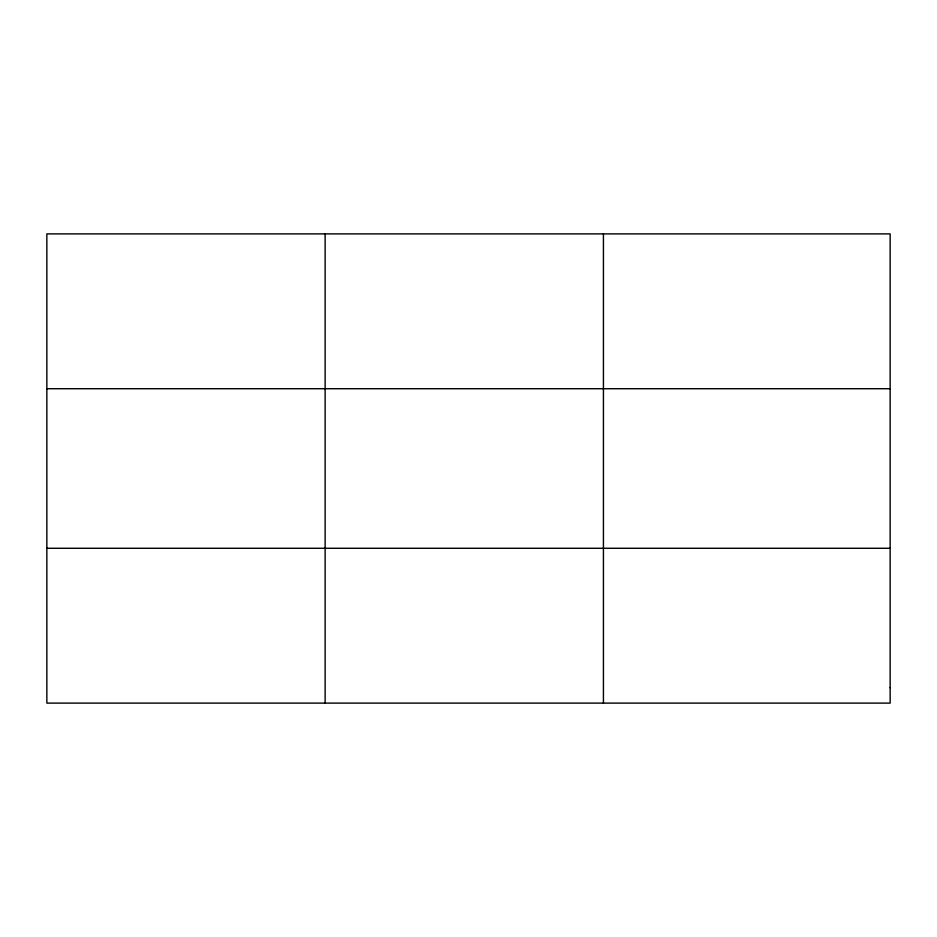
<?xml version="1.0" encoding="UTF-8"?>
<svg xmlns="http://www.w3.org/2000/svg" width="937" height="937" viewBox="0 0 937 937"><rect width="100%" height="100%" fill="white"/><g stroke="black" fill="none" stroke-linecap="round" stroke-linejoin="round"><path stroke-width="1.41" d="M325.139 233.887L325.139 703.113M603.428 233.887L603.428 703.113M46.85 388.726L890.15 388.726M46.85 548.274L890.15 548.274M890.15 687.629L890.15 703.113L46.85 703.113L46.85 233.887L890.15 233.887L890.15 687.629"/></g></svg>
